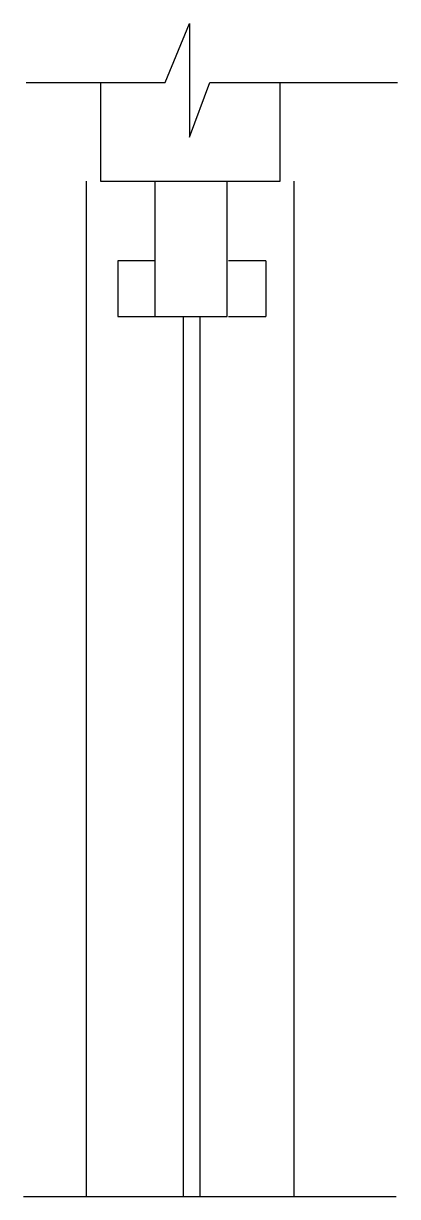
# Model space of a CAD drawing. Header units: metres. Extents: x 13476.5 to 13481.8, y 18575.4 to 18591.7.
import ezdxf

# ---------------------------------------------------------------- set-up
doc = ezdxf.new("R2010")
doc.units = ezdxf.units.M
doc.layers.add('PUB_DIM', color=90, linetype='Continuous')
doc.layers.add('WINDOW', color=3, linetype='Continuous')

msp = doc.modelspace()

# ---------------------------------------------------------------- linework, layer by layer
for points in [[(13477.62, 18590.85), (13477.62, 18589.48), (13480.12, 18589.48), (13480.12, 18590.85)], [(13476.55, 18575.37), (13481.73, 18575.37)]]:
    msp.add_lwpolyline(points)
at = {"layer": 'PUB_DIM'}
for p, q in [((13478.52, 18590.85), (13478.86, 18591.67)), ((13478.86, 18591.67), (13478.86, 18590.09)), ((13476.59, 18590.85), (13478.52, 18590.85)), ((13478.86, 18590.09), (13479.14, 18590.85)), ((13479.14, 18590.85), (13481.75, 18590.85)), ((13478.77, 18587.6), (13478.77, 18575.37))]:
    msp.add_line(p, q, dxfattribs=at)
at = {"layer": 'WINDOW'}
for p, q in [((13477.42, 18589.48), (13477.42, 18575.37)), ((13478.38, 18587.6), (13478.38, 18589.48)), ((13479.38, 18587.6), (13479.38, 18589.48)), ((13480.31, 18589.48), (13480.31, 18575.37)), ((13477.86, 18588.37), (13477.86, 18587.6)), ((13478.38, 18588.37), (13477.86, 18588.37)), ((13479.92, 18588.37), (13479.4, 18588.37)), ((13479.92, 18588.37), (13479.92, 18587.6)), ((13477.86, 18587.6), (13479.38, 18587.6)), ((13479, 18587.6), (13479, 18575.37)), ((13479.4, 18587.6), (13479.92, 18587.6))]:
    msp.add_line(p, q, dxfattribs=at)

doc.saveas('drawing.dxf')
